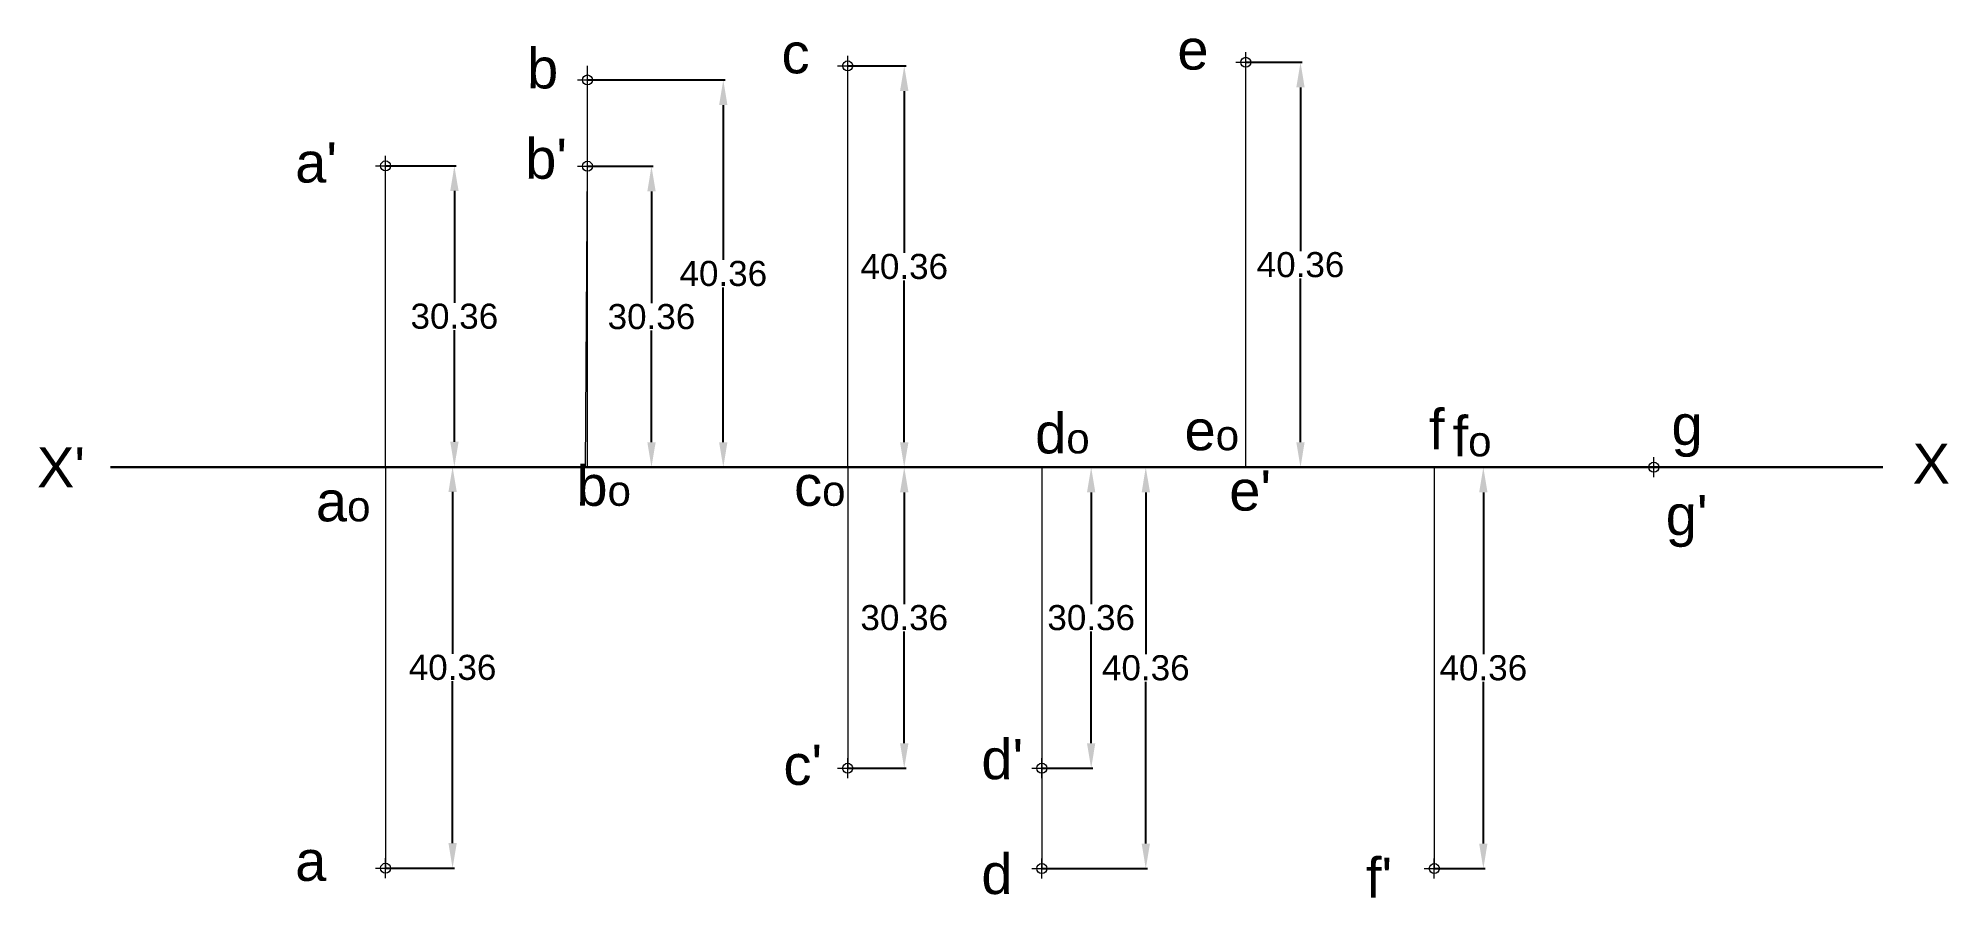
# Model space of a CAD drawing. Header units: millimetres. Extents: x -189 to 292, y -111 to 119.
# Drawn here: x -189.5 to 0.9, y 33.7 to 119.3 of the extents above; entities outside this region: 1.
import ezdxf

# ---------------------------------------------------------------- set-up
doc = ezdxf.new("R2010")
doc.units = ezdxf.units.MM
doc.header["$PDMODE"] = 34
doc.layers.add('thick continuous', color=7, linetype='Continuous', lineweight=30)
doc.styles.get("Standard").update_dxf_attribs({"font": 'arial.ttf'})
doc.dimstyles.get("Standard").update_dxf_attribs({"dimtxt": 2.5, "dimasz": 2.5, "dimexe": 0.18, "dimexo": 0.0625, "dimgap": 0.09, "dimtad": 0, "dimtih": 1, "dimtoh": 1, "dimdec": 1, "dimzin": 0, "dimdsep": 46, "dimtxsty": 'Standard', "dimcen": 0.09, "dimadec": 0, "dimazin": 0, "dimtfac": 1, "dimtdec": 1, "dimtofl": 0, "dimtmove": 0, "dimatfit": 3, "dimfxl": 1, "dimtolj": 1, "dimtzin": 0, "dimarcsym": 0})

# ---------------------------------------------------------------- blocks, each defined once
blk = doc.blocks.new('*D21')
at = {"layer": 'Defpoints', "color": 0, "lineweight": 5, "transparency": 16777216}
for p in [(-154.83, 106.62), (-154.83, 76.62), (-147.98, 76.62)]:
    blk.add_point(p, dxfattribs=at)
at = {"layer": 'thick continuous', "color": 0, "lineweight": -2, "transparency": 16777216}
for p, q in [((-154.77, 106.62), (-147.8, 106.62)), ((-147.98, 104.12), (-147.98, 92.98)), ((-147.98, 79.12), (-147.98, 90.25)), ((-154.77, 76.62), (-147.8, 76.62))]:
    blk.add_line(p, q, dxfattribs=at)
at = {"layer": 'thick continuous', "color": 0, "lineweight": 5, "transparency": 16777216}
for points in [[(-148.39, 104.12), (-147.56, 104.12), (-147.98, 106.62)], [(-148.39, 79.12), (-147.56, 79.12), (-147.98, 76.62)]]:
    blk.add_solid(points, dxfattribs=at)
at = {"layer": 'thick continuous', "color": 0, "lineweight": 15, "transparency": 16777216, "insert": (-147.98, 91.62), "char_height": 2.5, "attachment_point": 5}
blk.add_mtext('\\A1;30.36', dxfattribs=at)
blk = doc.blocks.new('*D22')
at = {"layer": 'Defpoints', "color": 0, "lineweight": 5, "transparency": 16777216}
for p in [(-154.83, 76.62), (-154.83, 36.62), (-148.16, 36.62)]:
    blk.add_point(p, dxfattribs=at)
at = {"layer": 'thick continuous', "color": 0, "lineweight": -2, "transparency": 16777216}
for p, q in [((-154.77, 76.62), (-147.98, 76.62)), ((-148.16, 74.12), (-148.16, 57.98)), ((-148.16, 39.12), (-148.16, 55.25)), ((-154.77, 36.62), (-147.98, 36.62))]:
    blk.add_line(p, q, dxfattribs=at)
at = {"layer": 'thick continuous', "color": 0, "lineweight": 5, "transparency": 16777216}
for points in [[(-148.57, 74.12), (-147.74, 74.12), (-148.16, 76.62)], [(-148.57, 39.12), (-147.74, 39.12), (-148.16, 36.62)]]:
    blk.add_solid(points, dxfattribs=at)
at = {"layer": 'thick continuous', "color": 0, "lineweight": 15, "transparency": 16777216, "insert": (-148.16, 56.62), "char_height": 2.5, "attachment_point": 5}
blk.add_mtext('\\A1;40.36', dxfattribs=at)
blk = doc.blocks.new('*D23')
at = {"layer": 'Defpoints', "color": 0, "lineweight": 5, "transparency": 16777216}
for p in [(-134.72, 106.58), (-134.72, 76.58), (-128.34, 76.58)]:
    blk.add_point(p, dxfattribs=at)
at = {"layer": 'thick continuous', "color": 0, "lineweight": -2, "transparency": 16777216}
for p, q in [((-134.66, 106.58), (-128.16, 106.58)), ((-128.34, 104.08), (-128.34, 92.95)), ((-128.34, 79.08), (-128.34, 90.21)), ((-134.66, 76.58), (-128.16, 76.58))]:
    blk.add_line(p, q, dxfattribs=at)
at = {"layer": 'thick continuous', "color": 0, "lineweight": 5, "transparency": 16777216}
for points in [[(-128.75, 104.08), (-127.92, 104.08), (-128.34, 106.58)], [(-128.75, 79.08), (-127.92, 79.08), (-128.34, 76.58)]]:
    blk.add_solid(points, dxfattribs=at)
at = {"layer": 'thick continuous', "color": 0, "lineweight": 5, "transparency": 16777216, "insert": (-128.34, 91.58), "char_height": 2.5, "attachment_point": 5}
blk.add_mtext('\\A1;30.36', dxfattribs=at)
blk = doc.blocks.new('*D24')
at = {"layer": 'Defpoints', "color": 0, "lineweight": 5, "transparency": 16777216}
for p in [(-134.72, 115.18), (-134.72, 76.58), (-121.18, 76.58)]:
    blk.add_point(p, dxfattribs=at)
at = {"layer": 'thick continuous', "color": 0, "lineweight": -2, "transparency": 16777216}
for p, q in [((-134.66, 115.18), (-121, 115.18)), ((-121.18, 112.68), (-121.18, 97.25)), ((-121.18, 79.08), (-121.18, 94.51)), ((-134.66, 76.58), (-121, 76.58))]:
    blk.add_line(p, q, dxfattribs=at)
at = {"layer": 'thick continuous', "color": 0, "lineweight": 5, "transparency": 16777216}
for points in [[(-121.6, 112.68), (-120.77, 112.68), (-121.18, 115.18)], [(-121.6, 79.08), (-120.77, 79.08), (-121.18, 76.58)]]:
    blk.add_solid(points, dxfattribs=at)
at = {"layer": 'thick continuous', "color": 0, "lineweight": 5, "transparency": 16777216, "insert": (-121.18, 95.88), "char_height": 2.5, "attachment_point": 5}
blk.add_mtext('\\A1;40.36', dxfattribs=at)
blk = doc.blocks.new('*D25')
at = {"layer": 'Defpoints', "color": 0, "lineweight": 5, "transparency": 16777216}
for p in [(-108.79, 116.58), (-108.79, 76.58), (-103.15, 76.58)]:
    blk.add_point(p, dxfattribs=at)
at = {"layer": 'thick continuous', "color": 0, "lineweight": -2, "transparency": 16777216}
for p, q in [((-108.72, 116.58), (-102.97, 116.58)), ((-103.15, 114.08), (-103.15, 97.95)), ((-103.15, 79.08), (-103.15, 95.21)), ((-108.72, 76.58), (-102.97, 76.58))]:
    blk.add_line(p, q, dxfattribs=at)
at = {"layer": 'thick continuous', "color": 0, "lineweight": 5, "transparency": 16777216}
for points in [[(-103.57, 114.08), (-102.73, 114.08), (-103.15, 116.58)], [(-103.57, 79.08), (-102.73, 79.08), (-103.15, 76.58)]]:
    blk.add_solid(points, dxfattribs=at)
at = {"layer": 'thick continuous', "color": 0, "lineweight": 5, "transparency": 16777216, "insert": (-103.15, 96.58), "char_height": 2.5, "attachment_point": 5}
blk.add_mtext('\\A1;40.36', dxfattribs=at)
blk = doc.blocks.new('*D26')
at = {"layer": 'Defpoints', "color": 0, "lineweight": 5, "transparency": 16777216}
for p in [(-108.79, 76.58), (-108.79, 46.58), (-103.15, 46.58)]:
    blk.add_point(p, dxfattribs=at)
at = {"layer": 'thick continuous', "color": 0, "lineweight": -2, "transparency": 16777216}
for p, q in [((-108.72, 76.58), (-102.97, 76.58)), ((-103.15, 74.08), (-103.15, 62.95)), ((-103.15, 49.08), (-103.15, 60.21)), ((-108.72, 46.58), (-102.97, 46.58))]:
    blk.add_line(p, q, dxfattribs=at)
at = {"layer": 'thick continuous', "color": 0, "lineweight": 5, "transparency": 16777216}
for points in [[(-103.57, 74.08), (-102.73, 74.08), (-103.15, 76.58)], [(-103.57, 49.08), (-102.73, 49.08), (-103.15, 46.58)]]:
    blk.add_solid(points, dxfattribs=at)
at = {"layer": 'thick continuous', "color": 0, "lineweight": 5, "transparency": 16777216, "insert": (-103.15, 61.58), "char_height": 2.5, "attachment_point": 5}
blk.add_mtext('\\A1;30.36', dxfattribs=at)
blk = doc.blocks.new('*D27')
at = {"layer": 'Defpoints', "color": 0, "lineweight": 5, "transparency": 16777216}
for p in [(-89.44, 76.58), (-89.44, 46.58), (-84.52, 46.58)]:
    blk.add_point(p, dxfattribs=at)
at = {"layer": 'thick continuous', "color": 0, "lineweight": -2, "transparency": 16777216}
for p, q in [((-89.37, 76.58), (-84.34, 76.58)), ((-84.52, 74.08), (-84.52, 62.95)), ((-84.52, 49.08), (-84.52, 60.21)), ((-89.37, 46.58), (-84.34, 46.58))]:
    blk.add_line(p, q, dxfattribs=at)
at = {"layer": 'thick continuous', "color": 0, "lineweight": 5, "transparency": 16777216}
for points in [[(-84.94, 74.08), (-84.11, 74.08), (-84.52, 76.58)], [(-84.94, 49.08), (-84.11, 49.08), (-84.52, 46.58)]]:
    blk.add_solid(points, dxfattribs=at)
at = {"layer": 'thick continuous', "color": 0, "lineweight": 5, "transparency": 16777216, "insert": (-84.52, 61.58), "char_height": 2.5, "attachment_point": 5}
blk.add_mtext('\\A1;30.36', dxfattribs=at)
blk = doc.blocks.new('*D28')
at = {"layer": 'Defpoints', "color": 0, "lineweight": 5, "transparency": 16777216}
for p in [(-89.44, 76.58), (-79.08, 76.58), (-89.44, 36.58)]:
    blk.add_point(p, dxfattribs=at)
at = {"layer": 'thick continuous', "color": 0, "lineweight": -2, "transparency": 16777216}
for p, q in [((-89.37, 76.58), (-78.9, 76.58)), ((-79.08, 74.08), (-79.08, 57.95)), ((-79.08, 39.08), (-79.08, 55.21)), ((-89.37, 36.58), (-78.9, 36.58))]:
    blk.add_line(p, q, dxfattribs=at)
at = {"layer": 'thick continuous', "color": 0, "lineweight": 5, "transparency": 16777216}
for points in [[(-79.49, 74.08), (-78.66, 74.08), (-79.08, 76.58)], [(-79.49, 39.08), (-78.66, 39.08), (-79.08, 36.58)]]:
    blk.add_solid(points, dxfattribs=at)
at = {"layer": 'thick continuous', "color": 0, "lineweight": 5, "transparency": 16777216, "insert": (-79.08, 56.58), "char_height": 2.5, "attachment_point": 5}
blk.add_mtext('\\A1;40.36', dxfattribs=at)
blk = doc.blocks.new('*D30')
at = {"layer": 'Defpoints', "color": 0, "lineweight": 5, "transparency": 16777216}
for p in [(-69.12, 116.94), (-69.12, 76.58), (-63.66, 76.58)]:
    blk.add_point(p, dxfattribs=at)
at = {"layer": 'thick continuous', "color": 0, "lineweight": -2, "transparency": 16777216}
for p, q in [((-69.06, 116.94), (-63.48, 116.94)), ((-63.66, 114.44), (-63.66, 98.13)), ((-63.66, 79.08), (-63.66, 95.39)), ((-69.06, 76.58), (-63.48, 76.58))]:
    blk.add_line(p, q, dxfattribs=at)
at = {"layer": 'thick continuous', "color": 0, "lineweight": 5, "transparency": 16777216}
for points in [[(-64.08, 114.44), (-63.25, 114.44), (-63.66, 116.94)], [(-64.08, 79.08), (-63.25, 79.08), (-63.66, 76.58)]]:
    blk.add_solid(points, dxfattribs=at)
at = {"layer": 'thick continuous', "color": 0, "lineweight": 5, "transparency": 16777216, "insert": (-63.66, 96.76), "char_height": 2.5, "attachment_point": 5}
blk.add_mtext('\\A1;40.36', dxfattribs=at)
blk = doc.blocks.new('*D31')
at = {"layer": 'Defpoints', "color": 0, "lineweight": 5, "transparency": 16777216}
for p in [(-50.33, 76.58), (-50.33, 36.58), (-45.44, 36.58)]:
    blk.add_point(p, dxfattribs=at)
at = {"layer": 'thick continuous', "color": 0, "lineweight": -2, "transparency": 16777216}
for p, q in [((-50.26, 76.58), (-45.26, 76.58)), ((-45.44, 74.08), (-45.44, 57.95)), ((-45.44, 39.08), (-45.44, 55.21)), ((-50.26, 36.58), (-45.26, 36.58))]:
    blk.add_line(p, q, dxfattribs=at)
at = {"layer": 'thick continuous', "color": 0, "lineweight": 5, "transparency": 16777216}
for points in [[(-45.86, 74.08), (-45.03, 74.08), (-45.44, 76.58)], [(-45.86, 39.08), (-45.03, 39.08), (-45.44, 36.58)]]:
    blk.add_solid(points, dxfattribs=at)
at = {"layer": 'thick continuous', "color": 0, "lineweight": 5, "transparency": 16777216, "insert": (-45.44, 56.58), "char_height": 2.5, "attachment_point": 5}
blk.add_mtext('\\A1;40.36', dxfattribs=at)

msp = doc.modelspace()

# ---------------------------------------------------------------- linework, layer by layer
at = {"layer": 'thick continuous', "lineweight": 5}
for p, q in [((-134.718, 76.58), (-134.718, 116.58)), ((-108.786, 76.58), (-108.786, 116.58)), ((-69.119, 76.58), (-69.119, 116.94)), ((-134.913, 76.58), (-134.718, 106.579)), ((-108.786, 76.58), (-108.786, 46.58)), ((-89.437, 76.58), (-89.437, 46.58)), ((-89.437, 76.58), (-89.437, 36.58)), ((-50.326, 76.58), (-50.326, 36.58))]:
    msp.add_line(p, q, dxfattribs=at)
at = {"layer": 'thick continuous', "lineweight": 13}
for q in [(-154.833, 106.617), (-154.833, 36.617)]:
    msp.add_line((-154.833, 76.617), q, dxfattribs=at)
at = {"layer": 'thick continuous', "lineweight": 30}
msp.add_line((-182.25, 76.58), (-5.619, 76.58), dxfattribs=at)
at = {"layer": 'thick continuous', "lineweight": 5}
for p in [(-134.718, 115.179), (-108.786, 116.58), (-69.119, 116.94), (-154.833, 106.617), (-134.718, 106.579), (-28.451, 76.58), (-108.786, 46.58), (-89.437, 46.58), (-154.833, 36.617), (-89.437, 36.58), (-50.326, 36.58)]:
    msp.add_point(p, dxfattribs=at)

# ---------------------------------------------------------------- texts
at = {"layer": 'thick continuous', "lineweight": 5, "attachment_point": 1}
for s, width, insert, char_height in [('b', 6.76248, (-140.736, 118.338), 4), ('c', 6.76248, (-115.377, 119.839), 4), ('e', 6.76248, (-75.929, 120.214), 4), ("a'", 6.76248, (-163.841, 108.958), 4), ("b'", 6.76248, (-140.924, 109.334), 4), ('d{\\H0.75x;o}', 6.76248, (-90.106, 81.961), 4), ('f', 6.76248, (-50.862, 82.378), 4), ('f{\\H0.75x;o}', 6.76248, (-48.51, 81.669), 4), ('g', 6.76248, (-26.694, 82.795), 4), ('e{\\H0.75x;o}', 6.76248, (-75.219, 82.277), 4), ("X'", 6.76248, (-189.576, 78.567), 4), ('X', 6.76248, (-2.668, 78.943), 4), ('b{\\H0.75x;o}', 6.76248, (-135.819, 76.738), 4), ("e'", 6.76248, (-70.762, 76.263), 4), ('a{\\H0.75x;o}', 6.76248, (-161.775, 75.191), 4), ('c{\\H0.75x;o}', 6.76248, (-114.125, 76.738), 4), ("g'", 6.76248, (-27.268, 73.814), 4), ("d'", 6.76248, (-95.465, 49.49), 4), ("c'", 6.76248, (-115.189, 48.927), 4), ('a', 6.76248, (-163.841, 39.359), 4), ('d', 6.76248, (-95.465, 38.046), 4), ("f'", 6.76248, (-57.144, 37.671), 4), ('3', 9.01608, (289.503, -108.405), 2.8)]:
    msp.add_mtext_dynamic_manual_height_columns(s, width=width, gutter_width=66.403, heights=[0], dxfattribs=dict(at, insert=insert, char_height=char_height))

# ---------------------------------------------------------------- dimensions: what is measured, and where the dimension line sits
at = {"layer": 'thick continuous', "lineweight": 5}
for base, p1, p2, text, picture, middle in [((-103.15, 76.58), (-108.786, 116.58), (-108.786, 76.58), '40.36', '*D25', (-103.15, 96.58)), ((-121.184, 76.58), (-134.718, 115.179), (-134.718, 76.58), '40.36', '*D24', (-121.184, 95.879)), ((-128.338, 76.58), (-134.718, 106.579), (-134.718, 76.58), '30.36', '*D23', (-128.338, 91.579)), ((-103.15, 46.58), (-108.786, 76.58), (-108.786, 46.58), '30.36', '*D26', (-103.15, 61.58)), ((-84.523, 46.58), (-89.437, 76.58), (-89.437, 46.58), '30.36', '*D27', (-84.523, 61.58)), ((-79.075, 76.58), (-89.437, 36.58), (-89.437, 76.58), '40.36', '*D28', (-79.075, 56.58)), ((-45.442, 36.58), (-50.326, 76.58), (-50.326, 36.58), '40.36', '*D31', (-45.442, 56.58))]:
    dim = msp.add_linear_dim(base=base, p1=p1, p2=p2, angle=90, text=text, dimstyle='Standard', dxfattribs=at)
    dim.commit()
    dim.dimension.update_dxf_attribs({"geometry": picture, "text_midpoint": middle})
dim = msp.add_linear_dim(base=(-63.663, 76.58), p1=(-69.119, 116.94), p2=(-69.119, 76.58), angle=90, dimstyle='Standard', override={"dimdec": 2}, dxfattribs=at)
dim.commit()
dim.dimension.update_dxf_attribs({"geometry": '*D30', "text_midpoint": (-63.663, 96.76)})
at = {"layer": 'thick continuous', "lineweight": 15}
for base, p1, p2, text, picture, middle in [((-147.976, 76.617), (-154.833, 106.617), (-154.833, 76.617), '30.36', '*D21', (-147.976, 91.617)), ((-148.158, 36.617), (-154.833, 76.617), (-154.833, 36.617), '40.36', '*D22', (-148.158, 56.617))]:
    dim = msp.add_linear_dim(base=base, p1=p1, p2=p2, angle=90, text=text, dimstyle='Standard', dxfattribs=at)
    dim.commit()
    dim.dimension.update_dxf_attribs({"geometry": picture, "text_midpoint": middle})

doc.saveas('drawing.dxf')
